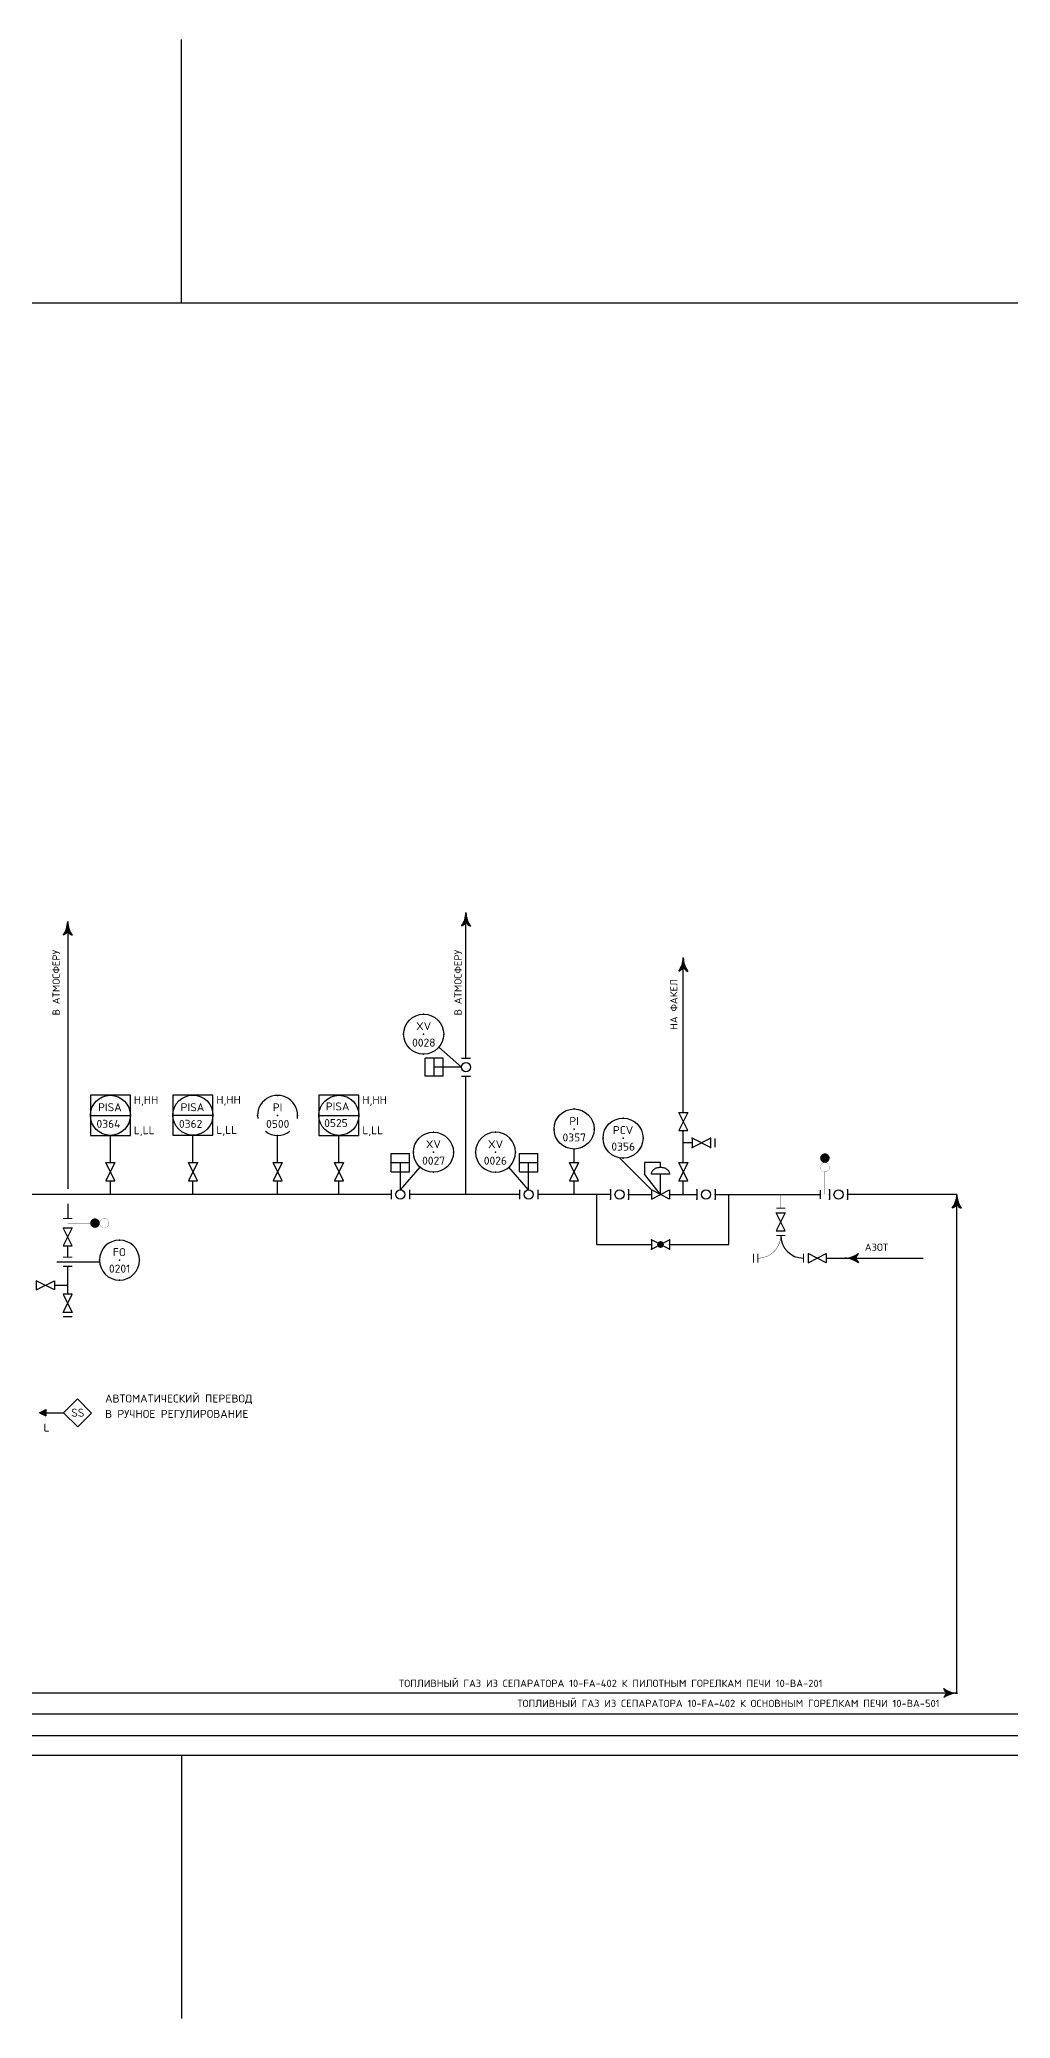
# Model space of a CAD drawing. Extents: x -60 to 179, y 68 to 180.
# Drawn here: x 56.78 to 75.96, y 68.14 to 107.24 of the extents above; entities that cross this region are included whole.
import ezdxf
from ezdxf.enums import TextEntityAlignment as Align

# ---------------------------------------------------------------- set-up
doc = ezdxf.new("R2010")
doc.units = 0
doc.header["$MEASUREMENT"] = 0
doc.linetypes.add('DASH', pattern=[0.15625, 0.09375, -0.0625])
doc.layers.get('0').update_dxf_attribs({"linetype": 'CONTINUOUS'})
for name, color, linetype in [('IN-ATTRIBS', 7, 'CONTINUOUS'), ('IN-INST-TAP', 7, 'CONTINUOUS'), ('IN-INSTRUMENT', 7, 'CONTINUOUS'), ('IN-MIN-PROC', 7, 'CONTINUOUS'), ('IN-SOFTWARE', 7, 'CONTINUOUS'), ('IN-TEXT', 1, 'CONTINUOUS'), ('СЛОЙ1', 3, 'CONTINUOUS'), ('СЛОЙ3', 5, 'CONTINUOUS'), ('СЛОЙ4', 2, 'CONTINUOUS')]:
    doc.layers.add(name, color=color, linetype=linetype)
doc.styles.add('ATTRIBS', font='SIMPLEX', dxfattribs={"width": 0.9, "height": 0.1})
doc.styles.add('NARROW', font='simplex', dxfattribs={"width": 0.75, "height": 0.1})
doc.styles.add('S1', font='SIMPLEX', dxfattribs={"height": 0.1})

# ---------------------------------------------------------------- blocks, each defined once
blk = doc.blocks.new('PF35A')
blk.add_lwpolyline([(0, -0.0625), (0.25, 0.0625), (0.25, -0.0625), (0, 0.0625)], close=True)
blk = doc.blocks.new('PH35A')
blk.add_circle((0, 0), 0.25)
blk = doc.blocks.new('BUBTEXT')
at = {"layer": 'IN-ATTRIBS'}
for p in [(0, 0.25), (-0.25, 0), (0, 0), (0.25, 0), (0, -0.25)]:
    blk.add_point(p, dxfattribs=at)
at = {"layer": 'IN-ATTRIBS', "flags": 1}
for tag, style, width, p in [('DWGNO', 'ATTRIBS', 0.8, (0.003, 0.447)), ('IDNUM', 'ATTRIBS', 0.8, (0.009, 0.584)), ('FILENO', 'ATTRIBS', 0.8, (-0.003, 0.311)), ('LOC', 'ATTRIBS', 0.8, (-0.08, -0.422)), ('SIG', 'ATTRIBS', 0.8, (-0.087, -0.563)), ('INSTALL', 'ATTRIBS', 0.8, (-0.087, -0.699)), ('SERV', 'ATTRIBS', 0.8, (-0.083, -0.838)), ('DATE', 'ATTRIBS', 0.8, (-0.088, -0.969)), ('CSYS', 'NARROW', 0.75, (-0.087, -1.243)), ('DES', 'NARROW', 0.75, (-0.087, -1.102))]:
    blk.add_attdef(tag, text='', height=0.1, dxfattribs=dict(at, style=style, width=width)).set_placement(p, align=Align.CENTER)
at = {"layer": 'IN-ATTRIBS', "style": 'ATTRIBS', "flags": 1}
blk.add_attdef('SYSCDI', text='', height=0.1, dxfattribs=at).set_placement((-0.312, 0.312), align=Align.RIGHT)
at = {"layer": 'IN-ATTRIBS', "style": 'S1'}
for tag, p in [('XT', (0.324, 0.257)), ('A1', (0.323, 0.115)), ('A2', (0.323, -0.035)), ('A3', (0.323, -0.185)), ('RES', (0.323, -0.342))]:
    blk.add_attdef(tag, p, '', height=0.1, dxfattribs=at)
at = {"layer": 'IN-ATTRIBS', "style": 'ATTRIBS'}
blk.add_attdef('SYSCDV', text='', height=0.1, dxfattribs=at).set_placement((-0.312, 0.141), align=Align.RIGHT)
at = {"layer": 'IN-ATTRIBS', "style": 'S1'}
for tag, p in [('INSTTYPE', (0, 0.05)), ('TAGNUM', (0.002, -0.156)), ('MD', (0.402, -0.565)), ('SZ', (0.402, -0.696))]:
    blk.add_attdef(tag, text='', height=0.1, dxfattribs=at).set_placement(p, align=Align.CENTER)
blk = doc.blocks.new('PH29A')
at = {"linetype": 'Continuous'}
blk.add_line((-0.25, 0), (0.25, 0), dxfattribs=at)
blk.add_lwpolyline([(-0.25, 0.25), (-0.25, -0.25), (0.25, -0.25), (0.25, 0.25)], close=True)
blk.add_circle((0, 0), 0.25)
blk = doc.blocks.new('PF28A')
for points in [[(0.083, 0.021), (0, 0.062), (0, -0.062), (0.083, -0.021)], [(0.167, 0.021), (0.25, 0.062), (0.25, -0.062), (0.167, -0.021)]]:
    blk.add_lwpolyline(points)
at = {"const_width": 0.0469}
blk.add_lwpolyline([(0.102, 0, 1), (0.148, 0, 1)], format="xyb", close=True, dxfattribs=at)
blk = doc.blocks.new('VALVTEXT')
at = {"layer": 'IN-ATTRIBS'}
for p in [(0, 0.0625), (0, 0), (0.25, 0.0625), (0.25, 0), (0, -0.0625), (0.25, -0.0625)]:
    blk.add_point(p, dxfattribs=at)
at = {"layer": 'IN-ATTRIBS', "style": 'S1', "flags": 1}
for tag, p in [('IDNUM', (0.125, 0.5625)), ('DWGNO', (0.125, 0.4375)), ('FILENO', (0.125, 0.3125))]:
    blk.add_attdef(tag, text='', height=0.1, dxfattribs=at).set_placement(p, align=Align.CENTER)
at = {"layer": 'IN-ATTRIBS', "style": 'S1'}
for tag, p in [('MODE', (0.125, 0.078125)), ('SIZE', (0.125, -0.1875))]:
    blk.add_attdef(tag, text='', height=0.1, dxfattribs=at).set_placement(p, align=Align.CENTER)
blk = doc.blocks.new('PH35B')
for start, end in [(351.1529, 188.8471), (232.6037, 307.3963)]:
    blk.add_arc((0, 0), 0.25, start, end)
blk = doc.blocks.new('PF33A')
for p, q in [((0, 0.0625), (0, -0.0625)), ((0.25, 0.0625), (0.25, -0.0625))]:
    blk.add_line(p, q)
blk.add_circle((0.125, 0), 0.0625)
blk = doc.blocks.new('X1', base_point=(27.875, 16.125))
for p, q in [((28, 16.0625), (27.75, 16.1875)), ((27.75, 16.0625), (28, 16.1875)), ((27.75, 16.1875), (27.75, 16.0625)), ((28, 16.1875), (28, 16.0625))]:
    blk.add_line(p, q)
for p in [(27.75, 16.125), (28, 16.125)]:
    blk.add_point(p)
blk = doc.blocks.new('PF9')
for p, q in [((0.125, 0.438), (-0.094, 0.438)), ((-0.094, 0.438), (-0.094, 0.281)), ((0.125, 0), (-0.094, 0.281)), ((0.25, 0.281), (0, 0.281)), ((0.125, 0.375), (0.125, 0.438)), ((0.125, 0), (0.125, 0.281))]:
    blk.add_line(p, q)
blk.add_lwpolyline([(0, 0.281, -0.126822), (0.009, 0.316, -0.10607), (0.037, 0.348, -0.085783), (0.076, 0.368, -0.075445), (0.125, 0.375, -0.075445), (0.174, 0.368, -0.085783), (0.213, 0.348, -0.10607), (0.241, 0.316, -0.126822), (0.25, 0.281, -0.126822)], format="xyb")
at = {"xscale": -1}
blk.add_blockref('X1', (0.125, 0), dxfattribs=at)
blk = doc.blocks.new('PE2')
for points in [[(0, 0, 0.150368), (0.188, 0.062, 0.150368)], [(0.125, 0, 0.206864), (0.188, 0.062, 0.206864)], [(0.125, 0, -0.206864), (0.188, -0.062, -0.206864)]]:
    blk.add_lwpolyline(points, format="xyb")
blk.add_arc((-0.008, -0.336), 0.336, 54.4623, 88.6678)
for points in [[(0, 0), (0.125, 0), (0.04, 0.003), (0.141, 0.008)], [(0, 0), (0.125, 0), (0.04, -0.003), (0.141, -0.008)], [(0.04, 0.003), (0.141, 0.008), (0.079, 0.011), (0.156, 0.019)], [(0.079, 0.011), (0.156, 0.019), (0.117, 0.024), (0.169, 0.031)], [(0.117, 0.024), (0.169, 0.031), (0.154, 0.041), (0.179, 0.046)], [(0.154, 0.041), (0.179, 0.046), (0.188, 0.062)], [(0.04, -0.003), (0.141, -0.008), (0.079, -0.011), (0.156, -0.019)], [(0.079, -0.011), (0.156, -0.019), (0.117, -0.024), (0.169, -0.031)], [(0.117, -0.024), (0.169, -0.031), (0.154, -0.041), (0.179, -0.046)], [(0.154, -0.041), (0.179, -0.046), (0.188, -0.062)]]:
    blk.add_solid(points)
blk = doc.blocks.new('PD14')
for points, const_width in [([(0.03, 0.5, 1), (0.095, 0.5, 1)], 0.065), ([(-0.00125, 0.375, 1), (0.12625, 0.375, 1)], 0.0025)]:
    blk.add_lwpolyline(points, format="xyb", close=True, dxfattribs=dict(const_width=const_width))
at = {"const_width": 0.005}
blk.add_lwpolyline([(0.0625, 0.3125), (0.0625, 0)], dxfattribs=at)

msp = doc.modelspace()

# ---------------------------------------------------------------- hatches: boundary and pattern name
h = msp.add_hatch(color=7)
h.paths.add_polyline_path([(56.91, 80.106), (56.91, 80.168), (56.785, 80.106)])
h.paths.add_polyline_path([(56.785, 80.106), (56.91, 80.044), (56.91, 80.106)])
at = {"layer": 'СЛОЙ4'}
msp.add_hatch(color=256, dxfattribs=at).paths.add_polyline_path([(57.878, 83.761, 1), (57.878, 83.944, 1)])

# ---------------------------------------------------------------- linework, layer by layer
at = {"color": 7}
for p, q in [((59.586, 102.038), (59.586, 107.237)), ((56.785, 80.106), (56.91, 80.168)), ((56.91, 80.168), (56.91, 80.044)), ((56.784, 80.106), (57.258, 80.106)), ((56.785, 80.106), (56.91, 80.044)), ((59.586, 73.338), (59.586, 68.139))]:
    msp.add_line(p, q, dxfattribs=at)
msp.add_lwpolyline([(57.812, 80.1), (57.538, 79.826), (57.258, 80.106), (57.532, 80.38)], close=True, dxfattribs=at)
at = {"layer": 'IN-INST-TAP'}
for p, q in [((65.115, 86.934), (64.666, 87.326)), ((63.909, 84.508), (64.302, 84.956)), ((66.442, 84.508), (66.05, 84.956)), ((68.867, 84.508), (68.234, 85.143)), ((57.125, 83.088), (57.968, 83.088))]:
    msp.add_line(p, q, dxfattribs=at)
at = {"layer": 'IN-SOFTWARE'}
for p, q in [((-57.05, 102.038), (145.371, 102.038)), ((-57.05, 73.338), (145.352, 73.338))]:
    msp.add_line(p, q, dxfattribs=at)
at = {"layer": 'СЛОЙ1'}
for p, q in [((63.73, 84.418), (52.081, 84.418)), ((66.262, 84.418), (64.089, 84.418)), ((68.058, 84.418), (66.622, 84.418)), ((68.418, 84.418), (68.867, 84.418)), ((69.226, 84.418), (69.765, 84.418)), ((70.125, 84.418), (72.203, 84.418)), ((74.898, 84.418), (72.742, 84.418)), ((74.898, 74.569), (74.898, 84.418)), ((-20.704, 74.569), (74.898, 74.569)), ((-21.151, 74.154), (77.198, 74.157)), ((28.561, 73.73), (78.018, 73.73))]:
    msp.add_line(p, q, dxfattribs=at)
at = {"layer": 'СЛОЙ1', "const_width": 0.0216}
msp.add_lwpolyline([(72.203, 84.508), (72.203, 84.328)], dxfattribs=at)
at = {"layer": 'СЛОЙ3'}
for p, q in [((65.205, 87.114), (65.205, 89.989)), ((57.339, 89.81), (57.339, 84.528)), ((69.496, 86.042), (69.496, 89.097)), ((65.205, 84.418), (65.205, 86.754)), ((69.496, 85.317), (69.496, 85.682)), ((58.182, 85.047), (58.182, 85.586)), ((59.812, 85.047), (59.812, 85.586)), ((61.484, 85.047), (61.484, 85.586)), ((62.695, 85.047), (62.695, 85.586)), ((67.34, 85.047), (67.34, 85.317)), ((69.496, 85.047), (69.496, 85.317)), ((58.182, 84.418), (58.182, 84.688)), ((59.812, 84.418), (59.812, 84.688)), ((61.484, 84.418), (61.484, 84.688)), ((62.695, 84.418), (62.695, 84.688)), ((67.34, 84.418), (67.34, 84.688)), ((69.496, 84.418), (69.496, 84.688)), ((57.339, 84.233), (57.339, 83.942)), ((67.789, 83.43), (67.789, 84.418)), ((70.394, 83.43), (70.394, 84.418)), ((57.339, 83.178), (57.339, 83.403)), ((67.789, 83.43), (68.867, 83.43)), ((69.226, 83.43), (70.394, 83.43)), ((57.339, 82.449), (57.339, 82.999)), ((72.319, 83.16), (74.231, 83.16)), ((57.339, 82.622), (57.078, 82.622))]:
    msp.add_line(p, q, dxfattribs=at)
at = {"layer": 'СЛОЙ3', "color": 2}
msp.add_line((69.672, 85.439), (69.496, 85.439), dxfattribs=at)
at = {"layer": 'СЛОЙ3'}
for points, const_width in [([(71.331, 84.149), (71.511, 84.149)], 0.0216), ([(71.421, 84.149), (71.421, 84.418)], 0.00719), ([(57.249, 83.942), (57.429, 83.942)], 0.0216), ([(71.331, 83.61), (71.511, 83.61)], 0.0216), ([(57.249, 83.178), (57.429, 83.178)], 0.0216), ([(57.249, 82.999), (57.429, 82.999)], 0.0216), ([(70.882, 83.25), (70.882, 83.071)], 0.0216), ([(70.971, 83.25), (70.971, 83.071)], 0.0216), ([(71.87, 83.071), (71.87, 83.25)], 0.0216)]:
    msp.add_lwpolyline(points, dxfattribs=dict(at, const_width=const_width))
at = {"layer": 'СЛОЙ3', "linetype": 'DASH', "const_width": 0.00719}
msp.add_lwpolyline([(70.971, 83.16, 0.414214), (71.421, 83.61, 0.414214)], format="xyb", dxfattribs=at)
at = {"layer": 'СЛОЙ3'}
msp.add_arc((71.87, 83.61), 0.449, 180, 270, dxfattribs=at)
at = {"layer": 'СЛОЙ4'}
for p, q in [((64.755, 87.114), (64.396, 87.114)), ((64.396, 86.754), (64.396, 87.114)), ((64.576, 86.754), (64.576, 87.114)), ((65.115, 86.934), (64.576, 86.934)), ((64.755, 86.754), (64.755, 87.114)), ((64.755, 86.754), (64.396, 86.754)), ((63.73, 84.867), (63.73, 85.227)), ((63.73, 85.227), (64.089, 85.227)), ((63.73, 85.047), (64.089, 85.047)), ((63.73, 84.867), (64.089, 84.867)), ((63.909, 84.508), (63.909, 85.047)), ((64.089, 84.867), (64.089, 85.227)), ((66.262, 84.867), (66.262, 85.227)), ((66.262, 85.227), (66.622, 85.227)), ((66.262, 85.047), (66.622, 85.047)), ((66.262, 84.867), (66.622, 84.867)), ((66.442, 84.508), (66.442, 85.047)), ((66.622, 84.867), (66.622, 85.227)), ((57.429, 82), (57.249, 82))]:
    msp.add_line(p, q, dxfattribs=at)
for points, const_width in [([(70.122, 85.529), (70.122, 85.349)], 0.0216), ([(57.788, 83.852), (57.339, 83.852)], 0.00719)]:
    msp.add_lwpolyline(points, dxfattribs=dict(at, const_width=const_width))
at = {"layer": 'СЛОЙ4', "const_width": 0.00359}
for points in [[(57.878, 83.944, 1), (57.878, 83.761, 1)], [(58.062, 83.944, 1), (58.062, 83.761, 1)]]:
    msp.add_lwpolyline(points, format="xyb", close=True, dxfattribs=at)

# ---------------------------------------------------------------- block references
at = {"layer": 'IN-INSTRUMENT', "yscale": 1.58125, "zscale": 1.58125}
for name, p, xscale in [('PH35A', (64.369, 87.586), 1.58125), ('PH29A', (58.182, 85.982), 1.58125), ('PH29A', (59.812, 85.986), 1.58125), ('PH35B', (61.484, 85.981), 1.58125), ('PH29A', (62.695, 85.982), 1.58125), ('PH35A', (67.34, 85.712), 1.58125), ('PH35A', (64.562, 85.254), 1.58125), ('PH35A', (65.789, 85.254), -1.58125), ('PH35A', (68.307, 85.532), 1.58125), ('BUBTEXT', (68.307, 85.532), 1.58125), ('PH35A', (58.362, 83.121), -1.58125)]:
    msp.add_blockref(name, p, dxfattribs=dict(at, xscale=xscale))
at = {"layer": 'IN-INSTRUMENT', "xscale": 1.58125, "yscale": 1.58125, "zscale": 1.58125}
for p, values in [((64.369, 87.586), {'INSTTYPE': 'XV', 'TAGNUM': '0028'}), ((61.484, 85.981), {'INSTTYPE': 'PI', 'TAGNUM': '0500'}), ((67.34, 85.712), {'INSTTYPE': 'PI', 'TAGNUM': '0357'}), ((64.562, 85.254), {'INSTTYPE': 'XV', 'TAGNUM': '0027'}), ((68.307, 85.532), {'INSTTYPE': 'PCV', 'TAGNUM': '0356'}), ((58.362, 83.121), {'INSTTYPE': 'FO', 'TAGNUM': '0201'})]:
    msp.add_blockref('BUBTEXT', p, dxfattribs=at).add_auto_attribs(values)
at = {"layer": 'IN-INSTRUMENT'}
ref = msp.add_blockref('BUBTEXT', (65.789, 85.254), dxfattribs=dict(at, xscale=-1.58125, yscale=1.58125, zscale=1.58125))
ref.add_attrib('INSTTYPE', 'XV', dxfattribs={"layer": 'IN-ATTRIBS', "height": 0.1581, "style": 'S1'}).set_placement((65.79, 85.333), align=Align.CENTER)
ref.add_attrib('TAGNUM', '0026', dxfattribs={"layer": 'IN-ATTRIBS', "height": 0.1581, "style": 'S1'}).set_placement((65.786, 85.007), align=Align.CENTER)
at = {"layer": 'IN-MIN-PROC', "xscale": 1.4375, "yscale": 1.4375, "zscale": 1.4375}
msp.add_blockref('VALVTEXT', (69.672, 85.439), dxfattribs=at)
at = {"layer": 'СЛОЙ1', "xscale": 1.4375, "yscale": 1.4375, "zscale": 1.4375}
for p, rotation in [((74.898, 84.418), 270), ((74.91, 74.566), 180)]:
    msp.add_blockref('PE2', p, dxfattribs=dict(at, rotation=rotation))
at = {"layer": 'СЛОЙ3', "xscale": 1.4375, "yscale": 1.4375, "zscale": 1.4375, "rotation": 270}
for p in [(65.205, 89.989), (57.339, 89.81), (69.496, 89.097)]:
    msp.add_blockref('PE2', p, dxfattribs=at)
at = {"layer": 'СЛОЙ3', "xscale": 1.4375, "yscale": 1.4375, "zscale": 1.4375}
msp.add_blockref('PE2', (72.685, 83.16), dxfattribs=at)
at = {"layer": 'СЛОЙ4', "xscale": 1.4375, "yscale": 1.4375, "zscale": 1.4375}
for name, p, rotation in [('PF33A', (65.205, 86.754), 90), ('PF35A', (69.496, 85.682), 90), ('PF35A', (58.182, 84.688), 90), ('PF35A', (59.812, 84.688), 90), ('PF35A', (61.484, 84.688), 90), ('PF35A', (62.695, 84.688), 90), ('PF35A', (67.34, 84.688), 90), ('PF35A', (69.496, 84.688), 90), ('PF35A', (57.339, 83.403), 90), ('PF35A', (71.421, 83.699), 90), ('PF35A', (57.339, 82.449), 270)]:
    msp.add_blockref(name, p, dxfattribs=dict(at, rotation=rotation))
at = {"layer": 'СЛОЙ4', "yscale": 1.4375, "zscale": 1.4375}
for name, p, xscale in [('PF35A', (69.672, 85.439), 1.4375), ('PF9', (68.867, 84.418), 1.4375), ('PD14', (72.203, 84.418), 1.4375), ('PF33A', (63.73, 84.418), 1.4375), ('PF33A', (66.262, 84.418), 1.4375), ('VALVTEXT', (68.058, 84.418), 1.4375), ('PF33A', (68.058, 84.418), 1.4375), ('VALVTEXT', (69.765, 84.418), 1.4375), ('PF33A', (69.765, 84.418), 1.4375), ('VALVTEXT', (72.383, 84.418), 1.4375), ('PF33A', (72.383, 84.418), 1.4375), ('PF28A', (68.867, 83.43), 1.4375), ('VALVTEXT', (68.867, 83.43), 1.4375), ('PF35A', (72.319, 83.16), -1.4375), ('PF35A', (56.718, 82.622), 1.4375)]:
    msp.add_blockref(name, p, dxfattribs=dict(at, xscale=xscale))

# ---------------------------------------------------------------- texts
at = {"layer": 'IN-TEXT', "style": 'S1'}
for s, height, p in [('В АТМОСФЕРУ', 0.14375, (57.183, 87.955)), ('В АТМОСФЕРУ', 0.14375, (65.119, 87.955)), ('НА ФАКЕЛ', 0.1437, (69.382, 87.67))]:
    msp.add_text(s, height=height, rotation=90, dxfattribs=at).set_placement(p)
at = {"layer": 'IN-TEXT', "color": 7, "style": 'S1'}
for s, height, p in [('PISA', 0.1581, (57.939, 86.063)), ('H,HH', 0.1581, (58.644, 86.204)), ('PISA', 0.1581, (59.569, 86.063)), ('H,HH', 0.1581, (60.274, 86.209)), ('PISA', 0.1581, (62.436, 86.079)), ('H,HH', 0.1581, (63.158, 86.204)), ('0364', 0.1581, (57.908, 85.735)), ('L,LL', 0.1581, (58.644, 85.61)), ('0362', 0.1581, (59.537, 85.735)), ('L,LL', 0.1581, (60.274, 85.615)), ('0525', 0.1581, (62.405, 85.75)), ('L,LL', 0.1581, (63.158, 85.61)), ('SS', 0.1581, (57.409, 80.028)), ('L', 0.158, (56.863, 79.735))]:
    msp.add_text(s, height=height, dxfattribs=at).set_placement(p)
at = {"layer": 'IN-TEXT', "style": 'S1'}
for s, height, p in [('АЗОТ', 0.1437, (73.081, 83.304)), ('АВТОМАТИЧЕСКИЙ ПЕРЕВОД', 0.15812, (58.077, 80.308)), ('В РУЧНОЕ РЕГУЛИРОВАНИЕ', 0.15812, (58.077, 80.004)), ('ТОПЛИВНЫЙ ГАЗ ИЗ СЕПАРАТОРА 10-FA-402 К ПИЛОТНЫМ ГОРЕЛКАМ ПЕЧИ 10-ВА-201', 0.14375, (63.88, 74.687)), ('ТОПЛИВНЫЙ ГАЗ ИЗ СЕПАРАТОРА 10-FA-402 К ОСНОВНЫМ ГОРЕЛКАМ ПЕЧИ 10-ВА-501', 0.14375, (66.217, 74.291))]:
    msp.add_text(s, height=height, dxfattribs=at).set_placement(p)

doc.saveas('drawing.dxf')
